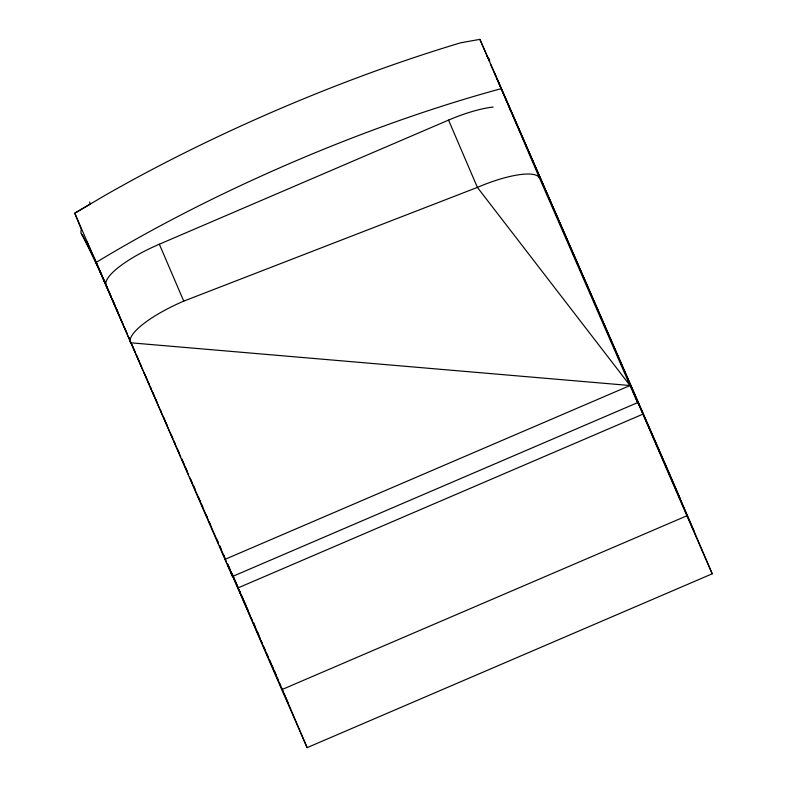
<?xml version="1.0" encoding="UTF-8"?>
<svg xmlns="http://www.w3.org/2000/svg" width="787" height="787" viewBox="0 0 787 787"><rect width="100%" height="100%" fill="white"/><g stroke="black" fill="none" stroke-linecap="round" stroke-linejoin="round"><path stroke-width="1.18" d="M106.097 285.868A65.469 17.275 -23.2 0 1 159.348 244.216L448.551 120.106A60.668 16.006 -23.2 0 1 493.183 107.052M94.41 258.608L224.944 559.37L630.053 385.522A527.565 0.885 66.8 0 0 633.801 393.205L633.122 391.533L642.94 414.139A531.746 0.895 66.8 0 0 686.903 515.78L712.225 573.802L307.117 747.65L281.795 689.638A531.746 0.895 66.8 0 1 237.822 587.997L230.64 571.382M232.529 576.458L637.647 402.61M237.822 587.997L642.94 414.139M281.795 689.638L686.903 515.78M183.745 301.126L477.394 187.404A60.668 16.006 -23.2 0 1 539.548 178.157L630.053 385.522L130.494 342.778A65.469 17.275 -23.2 0 1 183.745 301.126L159.348 244.216M487.035 56.389L489.504 59.448L489.553 61.494L479.883 39.35L460.69 42.793A484.694 127.897 -23.2 0 0 105.212 195.255L74.775 213.198L127.219 334.268M630.053 385.522L477.394 187.404L448.551 120.106M81.356 233.788L95.561 260.546M103.618 279.198L82.714 235.352A57.52 15.179 -23.2 0 1 81.366 229.499L74.775 213.198L90.407 203.99L89.561 202.062M104.661 281.382L105.714 283.576M229.371 568.47L228.004 565.391L228.683 567.063A527.565 0.885 66.8 0 1 230.07 570.378M494.462 72.748L495.938 76.123M496.912 78.375L669.275 473.292L712.225 573.802M490.458 64.032L499.647 85.065L496.764 78.326M679.86 497.964L500.129 86.176L539.548 178.157M479.883 39.35L693.898 530.743M95.257 260.133L111.459 297.26M112.443 299.513L115.384 306.261M116.368 308.514L117.843 311.888M232.244 574.018L238.136 587.515M239.12 589.768L240.596 593.142M241.579 595.395L245.997 605.518M246.98 607.771L248.456 611.145M253.365 622.389L254.831 625.763M257.29 631.39L258.766 634.765M87.082 241.924L123.274 324.864M124.257 327.107L127.209 333.865M128.192 336.108L129.658 339.482M132.118 345.109L135.059 351.858M136.043 354.111L138.994 360.859M139.978 363.112L141.444 366.486M143.903 372.113L146.844 378.862M147.828 381.115L149.304 384.489M150.287 386.742L151.271 388.985M152.737 392.359L154.705 396.864M155.688 399.107L157.154 402.491M160.597 410.361L161.581 412.614M163.047 415.989L165.014 420.484M165.998 422.737L167.474 426.111M170.907 433.991L172.874 438.487M173.858 440.74L175.324 444.114M177.783 449.741L179.259 453.115M181.708 458.742L184.66 465.491M185.634 467.734L187.109 471.118M190.552 478.988L192.51 483.493M193.494 485.736L194.969 489.111M198.403 496.99L200.37 501.486M201.354 503.739L202.82 507.113M206.263 514.993L207.247 517.236M209.204 521.742L210.68 525.116M216.573 538.613L218.54 543.119M219.514 545.361L220.99 548.736M223.449 554.363L224.915 557.737M227.374 563.364L230.316 570.113M231.299 572.365L249.961 615.119M250.945 617.362L252.42 620.736M253.394 622.989L257.821 633.112M258.795 635.365L260.271 638.739M261.254 640.992L262.238 643.245M263.714 646.619L265.672 651.115M266.655 653.367L268.131 656.742M271.564 664.622L272.548 666.864M274.024 670.239L275.981 674.744L274.584 671.449M128.192 336.521L135.069 352.281M136.053 354.524L142.929 370.284M143.913 372.536L162.575 415.31M163.558 417.563L172.884 438.949M173.868 441.202L180.744 456.962M181.728 459.205L188.605 474.964M189.588 477.217L208.25 519.991M209.224 522.243L216.1 538.003M217.084 540.256L218.56 543.63M219.543 545.883L223.961 556.016M224.944 558.258L226.42 561.643M227.404 563.895L288.298 703.47M269.843 660.401L271.269 663.716M272.213 665.92L273.63 669.235M276.945 676.968L278.372 680.283M279.316 682.496L280.733 685.811M281.687 688.015L283.104 691.33M284.048 693.544L288.317 703.489M288.79 704.591L307.117 747.65M230.463 571.323A527.565 0.885 66.8 0 1 224.944 559.37M509.396 109.137A60.668 16.006 -23.2 0 1 510.704 110.849M95.925 262.563A466.16 123.008 -23.2 0 1 501.044 88.705"/></g></svg>
